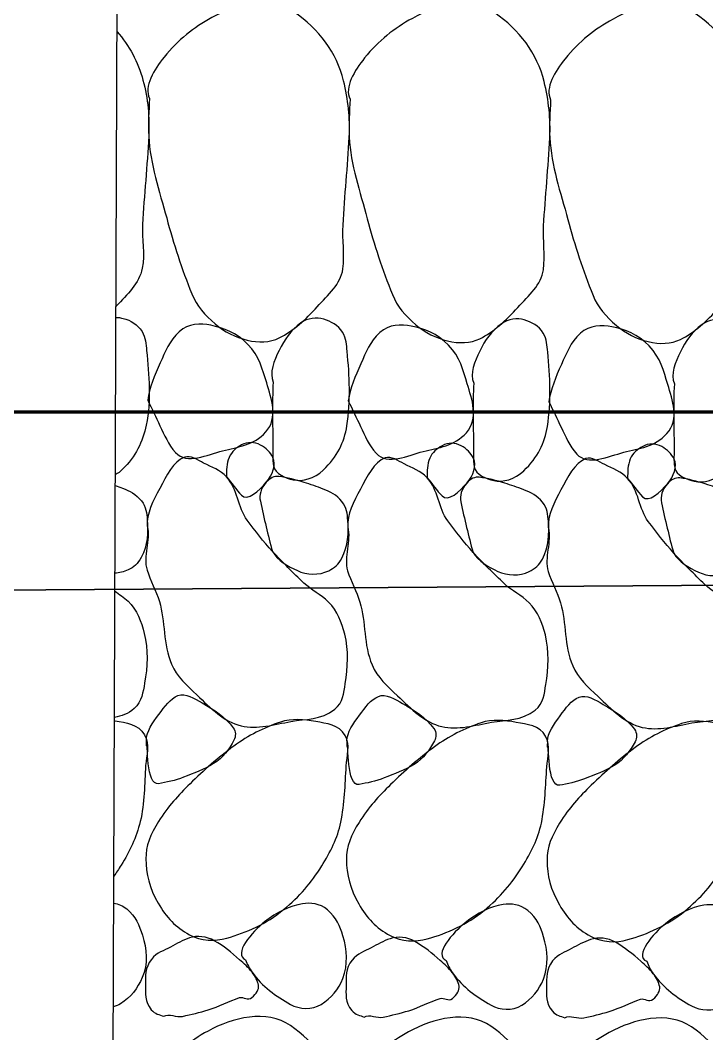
# Model space of a CAD drawing. Header units: feet. Extents: x -406 to 2003, y 7035 to 10885.
# Drawn here: x 631.2 to 643.11, y 8307.01 to 8324.6 of the extents above; entities that cross this region are included whole.
import ezdxf

# ---------------------------------------------------------------- set-up
doc = ezdxf.new("R2010")
doc.units = ezdxf.units.FT
doc.header["$LTSCALE"] = 40
doc.header["$MEASUREMENT"] = 0
doc.layers.add('1', color=7, linetype='Continuous')
doc.layers.add('polys', color=7, linetype='Continuous')
for name, color, linetype, lineweight in [('right of way', 3, 'Continuous', 40), ('row', 3, 'Continuous', 35), ('SILT FENCE', 200, 'Continuous', 100)]:
    doc.layers.add(name, color=color, linetype=linetype, lineweight=lineweight)

msp = doc.modelspace()

# ---------------------------------------------------------------- linework, layer by layer
at = {"layer": '1', "color": 4, "linetype": 'Continuous'}
msp.add_line((632.749, 8290.171, -4.663), (633.264, 8427.195, -4.663), dxfattribs=at)
for points, knots in [([(633.442, 8323.244, -4.663), (633.339, 8323.45, -4.663), (633.52, 8323.742, -4.663), (633.694, 8323.958, -4.663), (633.942, 8324.265, -4.663), (634.205, 8324.469, -4.663), (634.524, 8324.646, -4.663), (634.948, 8324.881, -4.663), (635.542, 8325.028, -4.663), (635.953, 8324.743, -4.663), (636.376, 8324.45, -4.663), (636.692, 8324.036, -4.663), (636.811, 8323.549, -4.663), (636.89, 8323.224, -4.663), (636.925, 8322.9, -4.663), (636.909, 8322.573, -4.663), (636.884, 8322.063, -4.663), (636.829, 8321.553, -4.663), (636.801, 8321.043, -4.663), (636.787, 8320.79, -4.663), (636.833, 8320.536, -4.663), (636.798, 8320.283, -4.663), (636.762, 8320.02, -4.663), (636.543, 8319.837, -4.663), (636.354, 8319.627, -4.663), (636.15, 8319.401, -4.663), (635.935, 8319.206, -4.663), (635.694, 8319.085, -4.663), (635.372, 8318.925, -4.663), (634.897, 8319.063, -4.663), (634.584, 8319.328, -4.663), (634.401, 8319.482, -4.663), (634.261, 8319.643, -4.663), (634.177, 8319.851, -4.663), (634.002, 8320.286, -4.663), (633.86, 8320.718, -4.663), (633.74, 8321.168, -4.663), (633.614, 8321.639, -4.663), (633.452, 8322.103, -4.663), (633.428, 8322.587, -4.663), (633.417, 8322.806, -4.663), (633.432, 8323.025, -4.663), (633.442, 8323.244, -4.663)], [0, 0, 0, 0, 0.050597, 0.050597, 0.050597, 0.122728, 0.122728, 0.122728, 0.218507, 0.218507, 0.218507, 0.316787, 0.316787, 0.316787, 0.38235, 0.38235, 0.38235, 0.484937, 0.484937, 0.484937, 0.535738, 0.535738, 0.535738, 0.588733, 0.588733, 0.588733, 0.645816, 0.645816, 0.645816, 0.721809, 0.721809, 0.721809, 0.766098, 0.766098, 0.766098, 0.85889, 0.85889, 0.85889, 0.956017, 0.956017, 0.956017, 1, 1, 1, 1]), ([(636.923, 8323.231, -4.663), (636.82, 8323.436, -4.663), (637.001, 8323.729, -4.663), (637.175, 8323.945, -4.663), (637.423, 8324.252, -4.663), (637.686, 8324.456, -4.663), (638.005, 8324.633, -4.663), (638.429, 8324.868, -4.663), (639.023, 8325.015, -4.663), (639.435, 8324.73, -4.663), (639.857, 8324.437, -4.663), (640.174, 8324.023, -4.663), (640.292, 8323.536, -4.663), (640.371, 8323.211, -4.663), (640.407, 8322.886, -4.663), (640.39, 8322.56, -4.663), (640.365, 8322.05, -4.663), (640.311, 8321.54, -4.663), (640.283, 8321.03, -4.663), (640.269, 8320.777, -4.663), (640.314, 8320.523, -4.663), (640.28, 8320.27, -4.663), (640.244, 8320.007, -4.663), (640.024, 8319.824, -4.663), (639.835, 8319.614, -4.663), (639.631, 8319.388, -4.663), (639.417, 8319.193, -4.663), (639.175, 8319.072, -4.663), (638.854, 8318.912, -4.663), (638.378, 8319.05, -4.663), (638.065, 8319.314, -4.663), (637.882, 8319.469, -4.663), (637.742, 8319.63, -4.663), (637.659, 8319.838, -4.663), (637.483, 8320.273, -4.663), (637.341, 8320.705, -4.663), (637.221, 8321.155, -4.663), (637.096, 8321.626, -4.663), (636.933, 8322.09, -4.663), (636.909, 8322.573, -4.663), (636.898, 8322.792, -4.663), (636.913, 8323.012, -4.663), (636.923, 8323.231, -4.663)], [0, 0, 0, 0, 0.050597, 0.050597, 0.050597, 0.122728, 0.122728, 0.122728, 0.218507, 0.218507, 0.218507, 0.316787, 0.316787, 0.316787, 0.38235, 0.38235, 0.38235, 0.484937, 0.484937, 0.484937, 0.535738, 0.535738, 0.535738, 0.588733, 0.588733, 0.588733, 0.645816, 0.645816, 0.645816, 0.721809, 0.721809, 0.721809, 0.766098, 0.766098, 0.766098, 0.85889, 0.85889, 0.85889, 0.956017, 0.956017, 0.956017, 1, 1, 1, 1]), ([(640.404, 8323.218, -4.663), (640.302, 8323.423, -4.663), (640.482, 8323.716, -4.663), (640.656, 8323.931, -4.663), (640.905, 8324.239, -4.663), (641.168, 8324.443, -4.663), (641.487, 8324.62, -4.663), (641.911, 8324.855, -4.663), (642.504, 8325.002, -4.663), (642.916, 8324.717, -4.663), (643.339, 8324.424, -4.663), (643.655, 8324.01, -4.663), (643.773, 8323.523, -4.663), (643.852, 8323.198, -4.663), (643.888, 8322.873, -4.663), (643.872, 8322.547, -4.663), (643.846, 8322.037, -4.663), (643.792, 8321.527, -4.663), (643.764, 8321.017, -4.663), (643.75, 8320.764, -4.663), (643.796, 8320.51, -4.663), (643.761, 8320.257, -4.663), (643.725, 8319.993, -4.663), (643.506, 8319.811, -4.663), (643.316, 8319.601, -4.663), (643.113, 8319.375, -4.663), (642.898, 8319.179, -4.663), (642.657, 8319.059, -4.663), (642.335, 8318.899, -4.663), (641.859, 8319.037, -4.663), (641.546, 8319.301, -4.663), (641.364, 8319.456, -4.663), (641.224, 8319.617, -4.663), (641.14, 8319.825, -4.663), (640.964, 8320.26, -4.663), (640.823, 8320.691, -4.663), (640.703, 8321.142, -4.663), (640.577, 8321.613, -4.663), (640.414, 8322.077, -4.663), (640.39, 8322.56, -4.663), (640.38, 8322.779, -4.663), (640.394, 8322.999, -4.663), (640.404, 8323.218, -4.663)], [0, 0, 0, 0, 0.050597, 0.050597, 0.050597, 0.122728, 0.122728, 0.122728, 0.218507, 0.218507, 0.218507, 0.316787, 0.316787, 0.316787, 0.38235, 0.38235, 0.38235, 0.484937, 0.484937, 0.484937, 0.535738, 0.535738, 0.535738, 0.588733, 0.588733, 0.588733, 0.645816, 0.645816, 0.645816, 0.721809, 0.721809, 0.721809, 0.766098, 0.766098, 0.766098, 0.85889, 0.85889, 0.85889, 0.956017, 0.956017, 0.956017, 1, 1, 1, 1]), ([(632.878, 8324.401, -4.663), (633.09, 8324.163, -4.663), (633.243, 8323.877, -4.663), (633.329, 8323.562, -4.663), (633.418, 8323.238, -4.663), (633.442, 8322.913, -4.663), (633.428, 8322.587, -4.663), (633.405, 8322.076, -4.663), (633.348, 8321.566, -4.663), (633.32, 8321.056, -4.663), (633.306, 8320.803, -4.663), (633.37, 8320.548, -4.663), (633.317, 8320.296, -4.663), (633.262, 8320.033, -4.663), (633.051, 8319.835, -4.663), (632.872, 8319.64, -4.663), (632.868, 8319.636, -4.663), (632.864, 8319.631, -4.663), (632.86, 8319.626, -4.663)], [0, 0, 0, 0, 0.189013, 0.189013, 0.189013, 0.383637, 0.383637, 0.383637, 0.688167, 0.688167, 0.688167, 0.838969, 0.838969, 0.838969, 0.996282, 0.996282, 0.996282, 1, 1, 1, 1]), ([(632.859, 8319.443, -4.663), (632.901, 8319.443, -4.663), (632.943, 8319.435, -4.663), (632.985, 8319.424, -4.663), (633.116, 8319.39, -4.663), (633.236, 8319.323, -4.663), (633.313, 8319.196, -4.663), (633.378, 8319.089, -4.663), (633.38, 8318.979, -4.663), (633.391, 8318.867, -4.663), (633.434, 8318.439, -4.663), (633.472, 8318, -4.663), (633.386, 8317.574, -4.663), (633.328, 8317.287, -4.663), (633.195, 8317.018, -4.663), (632.975, 8316.805, -4.663), (632.935, 8316.766, -4.663), (632.894, 8316.736, -4.663), (632.849, 8316.709, -4.663)], [0, 0, 0, 0, 0.039924, 0.039924, 0.039924, 0.165192, 0.165192, 0.165192, 0.271276, 0.271276, 0.271276, 0.676654, 0.676654, 0.676654, 0.950254, 0.950254, 0.950254, 1, 1, 1, 1]), ([(635.589, 8318.315, -4.663), (635.517, 8318.482, -4.663), (635.605, 8318.691, -4.663), (635.693, 8318.87, -4.663), (635.788, 8319.061, -4.663), (635.89, 8319.213, -4.663), (636.069, 8319.345, -4.663), (636.188, 8319.432, -4.663), (636.343, 8319.449, -4.663), (636.466, 8319.411, -4.663), (636.589, 8319.374, -4.663), (636.717, 8319.311, -4.663), (636.794, 8319.183, -4.663), (636.86, 8319.075, -4.663), (636.861, 8318.966, -4.663), (636.872, 8318.854, -4.663), (636.916, 8318.426, -4.663), (636.935, 8317.99, -4.663), (636.868, 8317.561, -4.663), (636.822, 8317.272, -4.663), (636.703, 8317.028, -4.663), (636.456, 8316.792, -4.663), (636.301, 8316.643, -4.663), (636.099, 8316.587, -4.663), (635.934, 8316.624, -4.663), (635.81, 8316.651, -4.663), (635.62, 8316.725, -4.663), (635.595, 8316.863, -4.663), (635.573, 8316.984, -4.663), (635.587, 8317.105, -4.663), (635.585, 8317.226, -4.663), (635.58, 8317.589, -4.663), (635.568, 8317.952, -4.663), (635.589, 8318.315, -4.663)], [0, 0, 0, 0, 0.081972, 0.081972, 0.081972, 0.169857, 0.169857, 0.169857, 0.228285, 0.228285, 0.228285, 0.286248, 0.286248, 0.286248, 0.335334, 0.335334, 0.335334, 0.522907, 0.522907, 0.522907, 0.649504, 0.649504, 0.649504, 0.729114, 0.729114, 0.729114, 0.789367, 0.789367, 0.789367, 0.842044, 0.842044, 0.842044, 1, 1, 1, 1]), ([(639.07, 8318.301, -4.663), (638.999, 8318.469, -4.663), (639.086, 8318.678, -4.663), (639.174, 8318.857, -4.663), (639.269, 8319.048, -4.663), (639.371, 8319.2, -4.663), (639.55, 8319.332, -4.663), (639.67, 8319.419, -4.663), (639.824, 8319.436, -4.663), (639.948, 8319.398, -4.663), (640.07, 8319.361, -4.663), (640.199, 8319.298, -4.663), (640.276, 8319.17, -4.663), (640.341, 8319.062, -4.663), (640.342, 8318.953, -4.663), (640.354, 8318.841, -4.663), (640.397, 8318.413, -4.663), (640.416, 8317.977, -4.663), (640.349, 8317.548, -4.663), (640.303, 8317.259, -4.663), (640.184, 8317.015, -4.663), (639.938, 8316.779, -4.663), (639.783, 8316.63, -4.663), (639.58, 8316.574, -4.663), (639.416, 8316.61, -4.663), (639.291, 8316.638, -4.663), (639.101, 8316.711, -4.663), (639.076, 8316.85, -4.663), (639.055, 8316.971, -4.663), (639.068, 8317.092, -4.663), (639.066, 8317.213, -4.663), (639.061, 8317.576, -4.663), (639.05, 8317.939, -4.663), (639.07, 8318.301, -4.663)], [0, 0, 0, 0, 0.081972, 0.081972, 0.081972, 0.169857, 0.169857, 0.169857, 0.228285, 0.228285, 0.228285, 0.286248, 0.286248, 0.286248, 0.335334, 0.335334, 0.335334, 0.522907, 0.522907, 0.522907, 0.649504, 0.649504, 0.649504, 0.729114, 0.729114, 0.729114, 0.789367, 0.789367, 0.789367, 0.842044, 0.842044, 0.842044, 1, 1, 1, 1]), ([(633.411, 8318.005, -4.663), (633.442, 8318.222, -4.663), (633.531, 8318.436, -4.663), (633.628, 8318.651, -4.663), (633.719, 8318.851, -4.663), (633.781, 8319.03, -4.663), (633.959, 8319.194, -4.663), (634.115, 8319.337, -4.663), (634.331, 8319.341, -4.663), (634.504, 8319.305, -4.663), (634.73, 8319.259, -4.663), (634.952, 8319.177, -4.663), (635.149, 8318.974, -4.663), (635.352, 8318.765, -4.663), (635.404, 8318.538, -4.663), (635.476, 8318.304, -4.663), (635.557, 8318.036, -4.663), (635.682, 8317.698, -4.663), (635.461, 8317.453, -4.663), (635.249, 8317.218, -4.663), (634.976, 8317.197, -4.663), (634.711, 8317.127, -4.663), (634.447, 8317.058, -4.663), (634.091, 8316.883, -4.663), (633.895, 8317.096, -4.663), (633.765, 8317.237, -4.663), (633.703, 8317.401, -4.663), (633.624, 8317.562, -4.663), (633.552, 8317.71, -4.663), (633.484, 8317.859, -4.663), (633.411, 8318.005, -4.663)], [0, 0, 0, 0, 0.099321, 0.099321, 0.099321, 0.192025, 0.192025, 0.192025, 0.273076, 0.273076, 0.273076, 0.378794, 0.378794, 0.378794, 0.48747, 0.48747, 0.48747, 0.61146, 0.61146, 0.61146, 0.73063, 0.73063, 0.73063, 0.849753, 0.849753, 0.849753, 0.928287, 0.928287, 0.928287, 1, 1, 1, 1]), ([(636.892, 8317.992, -4.663), (636.924, 8318.209, -4.663), (637.013, 8318.423, -4.663), (637.11, 8318.638, -4.663), (637.201, 8318.838, -4.663), (637.262, 8319.017, -4.663), (637.441, 8319.181, -4.663), (637.597, 8319.324, -4.663), (637.812, 8319.327, -4.663), (637.985, 8319.292, -4.663), (638.211, 8319.246, -4.663), (638.433, 8319.164, -4.663), (638.631, 8318.961, -4.663), (638.833, 8318.752, -4.663), (638.886, 8318.525, -4.663), (638.957, 8318.291, -4.663), (639.038, 8318.023, -4.663), (639.163, 8317.685, -4.663), (638.942, 8317.44, -4.663), (638.73, 8317.204, -4.663), (638.457, 8317.184, -4.663), (638.193, 8317.114, -4.663), (637.928, 8317.045, -4.663), (637.573, 8316.87, -4.663), (637.376, 8317.083, -4.663), (637.246, 8317.224, -4.663), (637.184, 8317.387, -4.663), (637.106, 8317.549, -4.663), (637.034, 8317.697, -4.663), (636.965, 8317.845, -4.663), (636.892, 8317.992, -4.663)], [0, 0, 0, 0, 0.099321, 0.099321, 0.099321, 0.192025, 0.192025, 0.192025, 0.273076, 0.273076, 0.273076, 0.378794, 0.378794, 0.378794, 0.48747, 0.48747, 0.48747, 0.61146, 0.61146, 0.61146, 0.73063, 0.73063, 0.73063, 0.849753, 0.849753, 0.849753, 0.928287, 0.928287, 0.928287, 1, 1, 1, 1]), ([(640.373, 8317.979, -4.663), (640.405, 8318.196, -4.663), (640.494, 8318.41, -4.663), (640.591, 8318.625, -4.663), (640.682, 8318.825, -4.663), (640.744, 8319.004, -4.663), (640.922, 8319.168, -4.663), (641.078, 8319.311, -4.663), (641.294, 8319.314, -4.663), (641.467, 8319.279, -4.663), (641.693, 8319.233, -4.663), (641.915, 8319.151, -4.663), (642.112, 8318.948, -4.663), (642.315, 8318.739, -4.663), (642.367, 8318.512, -4.663), (642.438, 8318.277, -4.663), (642.519, 8318.01, -4.663), (642.644, 8317.672, -4.663), (642.424, 8317.427, -4.663), (642.212, 8317.191, -4.663), (641.938, 8317.17, -4.663), (641.674, 8317.101, -4.663), (641.41, 8317.031, -4.663), (641.054, 8316.857, -4.663), (640.857, 8317.07, -4.663), (640.728, 8317.211, -4.663), (640.666, 8317.374, -4.663), (640.587, 8317.536, -4.663), (640.515, 8317.684, -4.663), (640.446, 8317.832, -4.663), (640.373, 8317.979, -4.663)], [0, 0, 0, 0, 0.099321, 0.099321, 0.099321, 0.192025, 0.192025, 0.192025, 0.273076, 0.273076, 0.273076, 0.378794, 0.378794, 0.378794, 0.48747, 0.48747, 0.48747, 0.61146, 0.61146, 0.61146, 0.73063, 0.73063, 0.73063, 0.849753, 0.849753, 0.849753, 0.928287, 0.928287, 0.928287, 1, 1, 1, 1]), ([(642.552, 8318.288, -4.663), (642.48, 8318.456, -4.663), (642.567, 8318.665, -4.663), (642.656, 8318.844, -4.663), (642.751, 8319.035, -4.663), (642.852, 8319.187, -4.663), (643.032, 8319.318, -4.663), (643.151, 8319.406, -4.663), (643.305, 8319.423, -4.663), (643.429, 8319.385, -4.663), (643.552, 8319.348, -4.663), (643.68, 8319.285, -4.663), (643.757, 8319.157, -4.663), (643.822, 8319.049, -4.663), (643.824, 8318.94, -4.663), (643.835, 8318.828, -4.663), (643.878, 8318.399, -4.663), (643.898, 8317.963, -4.663), (643.83, 8317.535, -4.663), (643.785, 8317.246, -4.663), (643.666, 8317.002, -4.663), (643.419, 8316.766, -4.663), (643.264, 8316.617, -4.663), (643.061, 8316.561, -4.663), (642.897, 8316.597, -4.663), (642.772, 8316.625, -4.663), (642.582, 8316.698, -4.663), (642.558, 8316.837, -4.663), (642.536, 8316.958, -4.663), (642.549, 8317.079, -4.663), (642.548, 8317.2, -4.663), (642.543, 8317.562, -4.663), (642.531, 8317.926, -4.663), (642.552, 8318.288, -4.663)], [0, 0, 0, 0, 0.081972, 0.081972, 0.081972, 0.169857, 0.169857, 0.169857, 0.228285, 0.228285, 0.228285, 0.286248, 0.286248, 0.286248, 0.335334, 0.335334, 0.335334, 0.522907, 0.522907, 0.522907, 0.649504, 0.649504, 0.649504, 0.729114, 0.729114, 0.729114, 0.789367, 0.789367, 0.789367, 0.842044, 0.842044, 0.842044, 1, 1, 1, 1]), ([(634.778, 8316.673, -4.663), (634.779, 8316.787, -4.663), (634.777, 8316.9, -4.663), (634.824, 8317.013, -4.663), (634.866, 8317.114, -4.663), (634.949, 8317.177, -4.663), (635.041, 8317.228, -4.663), (635.14, 8317.283, -4.663), (635.268, 8317.284, -4.663), (635.369, 8317.227, -4.663), (635.464, 8317.174, -4.663), (635.544, 8317.098, -4.663), (635.584, 8317.01, -4.663), (635.643, 8316.883, -4.663), (635.582, 8316.71, -4.663), (635.469, 8316.58, -4.663), (635.346, 8316.438, -4.663), (635.142, 8316.242, -4.663), (635.037, 8316.355, -4.663), (634.949, 8316.45, -4.663), (634.867, 8316.571, -4.663), (634.778, 8316.673, -4.663)], [0, 0, 0, 0, 0.13075, 0.13075, 0.13075, 0.246831, 0.246831, 0.246831, 0.372114, 0.372114, 0.372114, 0.488195, 0.488195, 0.488195, 0.657947, 0.657947, 0.657947, 0.84346, 0.84346, 0.84346, 1, 1, 1, 1]), ([(638.259, 8316.66, -4.663), (638.26, 8316.774, -4.663), (638.258, 8316.887, -4.663), (638.306, 8317, -4.663), (638.348, 8317.101, -4.663), (638.43, 8317.164, -4.663), (638.522, 8317.215, -4.663), (638.621, 8317.27, -4.663), (638.749, 8317.271, -4.663), (638.851, 8317.214, -4.663), (638.945, 8317.161, -4.663), (639.025, 8317.085, -4.663), (639.065, 8316.997, -4.663), (639.125, 8316.87, -4.663), (639.063, 8316.697, -4.663), (638.95, 8316.567, -4.663), (638.827, 8316.424, -4.663), (638.624, 8316.229, -4.663), (638.519, 8316.342, -4.663), (638.43, 8316.436, -4.663), (638.348, 8316.558, -4.663), (638.259, 8316.66, -4.663)], [0, 0, 0, 0, 0.13075, 0.13075, 0.13075, 0.246831, 0.246831, 0.246831, 0.372114, 0.372114, 0.372114, 0.488195, 0.488195, 0.488195, 0.657947, 0.657947, 0.657947, 0.84346, 0.84346, 0.84346, 1, 1, 1, 1]), ([(641.74, 8316.647, -4.663), (641.742, 8316.76, -4.663), (641.74, 8316.874, -4.663), (641.787, 8316.987, -4.663), (641.829, 8317.088, -4.663), (641.912, 8317.151, -4.663), (642.003, 8317.202, -4.663), (642.102, 8317.257, -4.663), (642.23, 8317.258, -4.663), (642.332, 8317.201, -4.663), (642.427, 8317.148, -4.663), (642.506, 8317.072, -4.663), (642.547, 8316.984, -4.663), (642.606, 8316.856, -4.663), (642.544, 8316.684, -4.663), (642.432, 8316.554, -4.663), (642.309, 8316.411, -4.663), (642.105, 8316.216, -4.663), (642, 8316.329, -4.663), (641.911, 8316.423, -4.663), (641.829, 8316.545, -4.663), (641.74, 8316.647, -4.663)], [0, 0, 0, 0, 0.13075, 0.13075, 0.13075, 0.246831, 0.246831, 0.246831, 0.372114, 0.372114, 0.372114, 0.488195, 0.488195, 0.488195, 0.657947, 0.657947, 0.657947, 0.84346, 0.84346, 0.84346, 1, 1, 1, 1]), ([(633.402, 8315.817, -4.663), (633.389, 8316.033, -4.663), (633.5, 8316.255, -4.663), (633.62, 8316.474, -4.663), (633.741, 8316.692, -4.663), (633.85, 8316.944, -4.663), (634.053, 8317.016, -4.663), (634.154, 8317.052, -4.663), (634.277, 8316.966, -4.663), (634.382, 8316.913, -4.663), (634.522, 8316.842, -4.663), (634.668, 8316.791, -4.663), (634.778, 8316.673, -4.663), (634.976, 8316.462, -4.663), (634.972, 8316.145, -4.663), (635.138, 8315.923, -4.663), (635.277, 8315.737, -4.663), (635.419, 8315.551, -4.663), (635.578, 8315.378, -4.663), (635.753, 8315.187, -4.663), (635.935, 8315.008, -4.663), (636.12, 8314.831, -4.663), (636.25, 8314.706, -4.663), (636.417, 8314.635, -4.663), (636.55, 8314.501, -4.663), (636.703, 8314.346, -4.663), (636.78, 8314.147, -4.663), (636.831, 8313.944, -4.663), (636.902, 8313.663, -4.663), (636.885, 8313.366, -4.663), (636.839, 8313.082, -4.663), (636.814, 8312.925, -4.663), (636.803, 8312.757, -4.663), (636.656, 8312.64, -4.663), (636.414, 8312.448, -4.663), (636.156, 8312.475, -4.663), (635.896, 8312.428, -4.663), (635.61, 8312.376, -4.663), (635.313, 8312.287, -4.663), (635.034, 8312.352, -4.663), (634.731, 8312.422, -4.663), (634.505, 8312.661, -4.663), (634.264, 8312.888, -4.663), (634.087, 8313.055, -4.663), (633.918, 8313.205, -4.663), (633.824, 8313.422, -4.663), (633.674, 8313.77, -4.663), (633.719, 8314.163, -4.663), (633.613, 8314.512, -4.663), (633.557, 8314.696, -4.663), (633.456, 8314.873, -4.663), (633.399, 8315.057, -4.663), (633.325, 8315.295, -4.663), (633.463, 8315.577, -4.663), (633.402, 8315.817, -4.663)], [0, 0, 0, 0, 0.054316, 0.054316, 0.054316, 0.108799, 0.108799, 0.108799, 0.135821, 0.135821, 0.135821, 0.172146, 0.172146, 0.172146, 0.237422, 0.237422, 0.237422, 0.292461, 0.292461, 0.292461, 0.352873, 0.352873, 0.352873, 0.395413, 0.395413, 0.395413, 0.444368, 0.444368, 0.444368, 0.51201, 0.51201, 0.51201, 0.549525, 0.549525, 0.549525, 0.611502, 0.611502, 0.611502, 0.679424, 0.679424, 0.679424, 0.752988, 0.752988, 0.752988, 0.80734, 0.80734, 0.80734, 0.894432, 0.894432, 0.894432, 0.940374, 0.940374, 0.940374, 1, 1, 1, 1]), ([(636.884, 8315.804, -4.663), (636.87, 8316.02, -4.663), (636.981, 8316.242, -4.663), (637.102, 8316.46, -4.663), (637.222, 8316.679, -4.663), (637.332, 8316.931, -4.663), (637.535, 8317.003, -4.663), (637.635, 8317.039, -4.663), (637.759, 8316.953, -4.663), (637.863, 8316.9, -4.663), (638.003, 8316.829, -4.663), (638.149, 8316.778, -4.663), (638.259, 8316.66, -4.663), (638.457, 8316.449, -4.663), (638.453, 8316.131, -4.663), (638.619, 8315.91, -4.663), (638.759, 8315.724, -4.663), (638.9, 8315.538, -4.663), (639.059, 8315.364, -4.663), (639.234, 8315.174, -4.663), (639.417, 8314.995, -4.663), (639.602, 8314.818, -4.663), (639.732, 8314.693, -4.663), (639.898, 8314.622, -4.663), (640.031, 8314.488, -4.663), (640.184, 8314.333, -4.663), (640.262, 8314.134, -4.663), (640.313, 8313.931, -4.663), (640.383, 8313.65, -4.663), (640.367, 8313.353, -4.663), (640.321, 8313.069, -4.663), (640.295, 8312.911, -4.663), (640.284, 8312.744, -4.663), (640.138, 8312.627, -4.663), (639.896, 8312.435, -4.663), (639.637, 8312.462, -4.663), (639.377, 8312.415, -4.663), (639.092, 8312.363, -4.663), (638.794, 8312.274, -4.663), (638.515, 8312.339, -4.663), (638.212, 8312.409, -4.663), (637.986, 8312.648, -4.663), (637.746, 8312.875, -4.663), (637.568, 8313.042, -4.663), (637.399, 8313.192, -4.663), (637.306, 8313.409, -4.663), (637.155, 8313.757, -4.663), (637.2, 8314.15, -4.663), (637.094, 8314.499, -4.663), (637.038, 8314.683, -4.663), (636.938, 8314.86, -4.663), (636.881, 8315.044, -4.663), (636.807, 8315.282, -4.663), (636.944, 8315.564, -4.663), (636.884, 8315.804, -4.663)], [0, 0, 0, 0, 0.054316, 0.054316, 0.054316, 0.108799, 0.108799, 0.108799, 0.135821, 0.135821, 0.135821, 0.172146, 0.172146, 0.172146, 0.237422, 0.237422, 0.237422, 0.292461, 0.292461, 0.292461, 0.352873, 0.352873, 0.352873, 0.395413, 0.395413, 0.395413, 0.444368, 0.444368, 0.444368, 0.51201, 0.51201, 0.51201, 0.549525, 0.549525, 0.549525, 0.611502, 0.611502, 0.611502, 0.679424, 0.679424, 0.679424, 0.752988, 0.752988, 0.752988, 0.80734, 0.80734, 0.80734, 0.894432, 0.894432, 0.894432, 0.940374, 0.940374, 0.940374, 1, 1, 1, 1]), ([(640.365, 8315.79, -4.663), (640.351, 8316.007, -4.663), (640.462, 8316.229, -4.663), (640.583, 8316.447, -4.663), (640.704, 8316.666, -4.663), (640.813, 8316.917, -4.663), (641.016, 8316.99, -4.663), (641.116, 8317.026, -4.663), (641.24, 8316.94, -4.663), (641.344, 8316.887, -4.663), (641.485, 8316.816, -4.663), (641.63, 8316.765, -4.663), (641.74, 8316.647, -4.663), (641.938, 8316.436, -4.663), (641.935, 8316.118, -4.663), (642.1, 8315.897, -4.663), (642.24, 8315.711, -4.663), (642.382, 8315.524, -4.663), (642.541, 8315.351, -4.663), (642.715, 8315.161, -4.663), (642.898, 8314.982, -4.663), (643.083, 8314.805, -4.663), (643.213, 8314.68, -4.663), (643.38, 8314.609, -4.663), (643.513, 8314.474, -4.663), (643.666, 8314.319, -4.663), (643.743, 8314.121, -4.663), (643.794, 8313.918, -4.663), (643.865, 8313.637, -4.663), (643.848, 8313.34, -4.663), (643.802, 8313.056, -4.663), (643.777, 8312.898, -4.663), (643.765, 8312.731, -4.663), (643.619, 8312.614, -4.663), (643.377, 8312.422, -4.663), (643.119, 8312.449, -4.663), (642.858, 8312.402, -4.663), (642.573, 8312.35, -4.663), (642.276, 8312.261, -4.663), (641.996, 8312.326, -4.663), (641.694, 8312.396, -4.663), (641.467, 8312.635, -4.663), (641.227, 8312.861, -4.663), (641.05, 8313.029, -4.663), (640.881, 8313.179, -4.663), (640.787, 8313.396, -4.663), (640.637, 8313.744, -4.663), (640.681, 8314.136, -4.663), (640.576, 8314.486, -4.663), (640.52, 8314.67, -4.663), (640.419, 8314.847, -4.663), (640.362, 8315.031, -4.663), (640.288, 8315.269, -4.663), (640.425, 8315.551, -4.663), (640.365, 8315.79, -4.663)], [0, 0, 0, 0, 0.054316, 0.054316, 0.054316, 0.108799, 0.108799, 0.108799, 0.135821, 0.135821, 0.135821, 0.172146, 0.172146, 0.172146, 0.237422, 0.237422, 0.237422, 0.292461, 0.292461, 0.292461, 0.352873, 0.352873, 0.352873, 0.395413, 0.395413, 0.395413, 0.444368, 0.444368, 0.444368, 0.51201, 0.51201, 0.51201, 0.549525, 0.549525, 0.549525, 0.611502, 0.611502, 0.611502, 0.679424, 0.679424, 0.679424, 0.752988, 0.752988, 0.752988, 0.80734, 0.80734, 0.80734, 0.894432, 0.894432, 0.894432, 0.940374, 0.940374, 0.940374, 1, 1, 1, 1]), ([(635.578, 8315.378, -4.663), (635.534, 8315.52, -4.663), (635.502, 8315.664, -4.663), (635.466, 8315.809, -4.663), (635.43, 8315.956, -4.663), (635.396, 8316.104, -4.663), (635.366, 8316.251, -4.663), (635.343, 8316.363, -4.663), (635.373, 8316.472, -4.663), (635.469, 8316.58, -4.663), (635.535, 8316.654, -4.663), (635.608, 8316.691, -4.663), (635.685, 8316.681, -4.663), (635.832, 8316.663, -4.663), (635.981, 8316.623, -4.663), (636.127, 8316.577, -4.663), (636.238, 8316.542, -4.663), (636.346, 8316.506, -4.663), (636.455, 8316.463, -4.663), (636.578, 8316.414, -4.663), (636.688, 8316.365, -4.663), (636.783, 8316.246, -4.663), (636.867, 8316.142, -4.663), (636.876, 8316.029, -4.663), (636.884, 8315.917, -4.663), (636.901, 8315.701, -4.663), (636.893, 8315.475, -4.663), (636.78, 8315.26, -4.663), (636.726, 8315.158, -4.663), (636.649, 8315.093, -4.663), (636.552, 8315.045, -4.663), (636.383, 8314.962, -4.663), (636.172, 8314.969, -4.663), (636.008, 8315.047, -4.663), (635.844, 8315.125, -4.663), (635.667, 8315.217, -4.663), (635.578, 8315.378, -4.663)], [0, 0, 0, 0, 0.087607, 0.087607, 0.087607, 0.176844, 0.176844, 0.176844, 0.244543, 0.244543, 0.244543, 0.291416, 0.291416, 0.291416, 0.380653, 0.380653, 0.380653, 0.449046, 0.449046, 0.449046, 0.526343, 0.526343, 0.526343, 0.594042, 0.594042, 0.594042, 0.724902, 0.724902, 0.724902, 0.786407, 0.786407, 0.786407, 0.893425, 0.893425, 0.893425, 1, 1, 1, 1]), ([(639.059, 8315.364, -4.663), (639.015, 8315.507, -4.663), (638.983, 8315.651, -4.663), (638.947, 8315.796, -4.663), (638.911, 8315.943, -4.663), (638.877, 8316.091, -4.663), (638.847, 8316.238, -4.663), (638.824, 8316.35, -4.663), (638.855, 8316.459, -4.663), (638.95, 8316.567, -4.663), (639.017, 8316.641, -4.663), (639.089, 8316.678, -4.663), (639.166, 8316.668, -4.663), (639.313, 8316.649, -4.663), (639.463, 8316.61, -4.663), (639.608, 8316.564, -4.663), (639.72, 8316.529, -4.663), (639.828, 8316.493, -4.663), (639.937, 8316.45, -4.663), (640.06, 8316.401, -4.663), (640.169, 8316.352, -4.663), (640.265, 8316.233, -4.663), (640.348, 8316.129, -4.663), (640.357, 8316.016, -4.663), (640.365, 8315.904, -4.663), (640.382, 8315.688, -4.663), (640.374, 8315.462, -4.663), (640.261, 8315.246, -4.663), (640.208, 8315.145, -4.663), (640.13, 8315.08, -4.663), (640.033, 8315.032, -4.663), (639.865, 8314.949, -4.663), (639.654, 8314.956, -4.663), (639.489, 8315.034, -4.663), (639.325, 8315.112, -4.663), (639.149, 8315.204, -4.663), (639.059, 8315.364, -4.663)], [0, 0, 0, 0, 0.087607, 0.087607, 0.087607, 0.176844, 0.176844, 0.176844, 0.244543, 0.244543, 0.244543, 0.291416, 0.291416, 0.291416, 0.380653, 0.380653, 0.380653, 0.449046, 0.449046, 0.449046, 0.526343, 0.526343, 0.526343, 0.594042, 0.594042, 0.594042, 0.724902, 0.724902, 0.724902, 0.786407, 0.786407, 0.786407, 0.893425, 0.893425, 0.893425, 1, 1, 1, 1]), ([(642.541, 8315.351, -4.663), (642.496, 8315.494, -4.663), (642.464, 8315.638, -4.663), (642.429, 8315.783, -4.663), (642.393, 8315.93, -4.663), (642.358, 8316.078, -4.663), (642.328, 8316.225, -4.663), (642.306, 8316.337, -4.663), (642.336, 8316.446, -4.663), (642.432, 8316.554, -4.663), (642.498, 8316.628, -4.663), (642.57, 8316.665, -4.663), (642.648, 8316.655, -4.663), (642.794, 8316.636, -4.663), (642.944, 8316.597, -4.663), (643.089, 8316.551, -4.663), (643.201, 8316.516, -4.663), (643.309, 8316.48, -4.663), (643.418, 8316.437, -4.663), (643.541, 8316.388, -4.663), (643.651, 8316.339, -4.663), (643.746, 8316.22, -4.663), (643.829, 8316.116, -4.663), (643.838, 8316.003, -4.663), (643.847, 8315.891, -4.663), (643.863, 8315.675, -4.663), (643.856, 8315.449, -4.663), (643.742, 8315.233, -4.663), (643.689, 8315.132, -4.663), (643.612, 8315.067, -4.663), (643.515, 8315.019, -4.663), (643.346, 8314.936, -4.663), (643.135, 8314.943, -4.663), (642.97, 8315.021, -4.663), (642.806, 8315.099, -4.663), (642.63, 8315.191, -4.663), (642.541, 8315.351, -4.663)], [0, 0, 0, 0, 0.087607, 0.087607, 0.087607, 0.176844, 0.176844, 0.176844, 0.244543, 0.244543, 0.244543, 0.291416, 0.291416, 0.291416, 0.380653, 0.380653, 0.380653, 0.449046, 0.449046, 0.449046, 0.526343, 0.526343, 0.526343, 0.594042, 0.594042, 0.594042, 0.724902, 0.724902, 0.724902, 0.786407, 0.786407, 0.786407, 0.893425, 0.893425, 0.893425, 1, 1, 1, 1]), ([(632.848, 8316.523, -4.663), (632.89, 8316.508, -4.663), (632.932, 8316.492, -4.663), (632.974, 8316.476, -4.663), (633.096, 8316.429, -4.663), (633.206, 8316.377, -4.663), (633.302, 8316.259, -4.663), (633.386, 8316.156, -4.663), (633.394, 8316.042, -4.663), (633.403, 8315.93, -4.663), (633.419, 8315.714, -4.663), (633.415, 8315.487, -4.663), (633.298, 8315.273, -4.663), (633.243, 8315.172, -4.663), (633.17, 8315.102, -4.663), (633.071, 8315.058, -4.663), (632.995, 8315.025, -4.663), (632.921, 8315.004, -4.663), (632.842, 8315, -4.663)], [0, 0, 0, 0, 0.064408, 0.064408, 0.064408, 0.252893, 0.252893, 0.252893, 0.417971, 0.417971, 0.417971, 0.737065, 0.737065, 0.737065, 0.887039, 0.887039, 0.887039, 1, 1, 1, 1]), ([(632.841, 8314.69, -4.663), (632.921, 8314.637, -4.663), (632.995, 8314.582, -4.663), (633.069, 8314.514, -4.663), (633.227, 8314.366, -4.663), (633.299, 8314.16, -4.663), (633.35, 8313.957, -4.663), (633.421, 8313.676, -4.663), (633.407, 8313.378, -4.663), (633.358, 8313.095, -4.663), (633.331, 8312.938, -4.663), (633.308, 8312.779, -4.663), (633.175, 8312.654, -4.663), (633.071, 8312.555, -4.663), (632.955, 8312.524, -4.663), (632.833, 8312.499, -4.663)], [0, 0, 0, 0, 0.109598, 0.109598, 0.109598, 0.347039, 0.347039, 0.347039, 0.675113, 0.675113, 0.675113, 0.857069, 0.857069, 0.857069, 1, 1, 1, 1]), ([(633.388, 8312.108, -4.663), (633.386, 8312.252, -4.663), (633.498, 8312.405, -4.663), (633.605, 8312.55, -4.663), (633.707, 8312.687, -4.663), (633.802, 8312.824, -4.663), (633.936, 8312.878, -4.663), (634.061, 8312.928, -4.663), (634.222, 8312.829, -4.663), (634.355, 8312.751, -4.663), (634.566, 8312.628, -4.663), (634.75, 8312.513, -4.663), (634.897, 8312.318, -4.663), (634.943, 8312.258, -4.663), (634.942, 8312.165, -4.663), (634.908, 8312.103, -4.663), (634.823, 8311.946, -4.663), (634.715, 8311.794, -4.663), (634.555, 8311.696, -4.663), (634.384, 8311.591, -4.663), (634.209, 8311.532, -4.663), (634.032, 8311.46, -4.663), (633.895, 8311.404, -4.663), (633.727, 8311.372, -4.663), (633.601, 8311.348, -4.663), (633.378, 8311.306, -4.663), (633.416, 8312.056, -4.663), (633.388, 8312.108, -4.663), (633.385, 8312.115, -4.663), (633.381, 8311.982, -4.663), (633.388, 8312.006, -4.663)], [0, 0, 0, 0, 0.103475, 0.103475, 0.103475, 0.201297, 0.201297, 0.201297, 0.293367, 0.293367, 0.293367, 0.439391, 0.439391, 0.439391, 0.484772, 0.484772, 0.484772, 0.598088, 0.598088, 0.598088, 0.7187, 0.7187, 0.7187, 0.812423, 0.812423, 0.812423, 0.978533, 0.978533, 0.978533, 1, 1, 1, 1]), ([(636.87, 8312.095, -4.663), (636.868, 8312.239, -4.663), (636.979, 8312.392, -4.663), (637.087, 8312.537, -4.663), (637.189, 8312.674, -4.663), (637.283, 8312.811, -4.663), (637.417, 8312.864, -4.663), (637.543, 8312.914, -4.663), (637.703, 8312.816, -4.663), (637.836, 8312.738, -4.663), (638.047, 8312.615, -4.663), (638.232, 8312.5, -4.663), (638.379, 8312.305, -4.663), (638.424, 8312.245, -4.663), (638.423, 8312.152, -4.663), (638.389, 8312.09, -4.663), (638.304, 8311.933, -4.663), (638.196, 8311.781, -4.663), (638.036, 8311.683, -4.663), (637.866, 8311.578, -4.663), (637.691, 8311.519, -4.663), (637.514, 8311.447, -4.663), (637.376, 8311.391, -4.663), (637.208, 8311.358, -4.663), (637.082, 8311.335, -4.663), (636.859, 8311.293, -4.663), (636.897, 8312.043, -4.663), (636.87, 8312.095, -4.663), (636.866, 8312.102, -4.663), (636.862, 8311.968, -4.663), (636.869, 8311.993, -4.663)], [0, 0, 0, 0, 0.103475, 0.103475, 0.103475, 0.201297, 0.201297, 0.201297, 0.293367, 0.293367, 0.293367, 0.439391, 0.439391, 0.439391, 0.484772, 0.484772, 0.484772, 0.598088, 0.598088, 0.598088, 0.7187, 0.7187, 0.7187, 0.812423, 0.812423, 0.812423, 0.978533, 0.978533, 0.978533, 1, 1, 1, 1]), ([(640.351, 8312.082, -4.663), (640.349, 8312.226, -4.663), (640.461, 8312.379, -4.663), (640.568, 8312.524, -4.663), (640.67, 8312.661, -4.663), (640.765, 8312.798, -4.663), (640.898, 8312.851, -4.663), (641.024, 8312.901, -4.663), (641.184, 8312.803, -4.663), (641.317, 8312.725, -4.663), (641.528, 8312.602, -4.663), (641.713, 8312.487, -4.663), (641.86, 8312.292, -4.663), (641.906, 8312.231, -4.663), (641.905, 8312.139, -4.663), (641.871, 8312.077, -4.663), (641.786, 8311.92, -4.663), (641.678, 8311.768, -4.663), (641.518, 8311.67, -4.663), (641.347, 8311.565, -4.663), (641.172, 8311.505, -4.663), (640.995, 8311.433, -4.663), (640.857, 8311.378, -4.663), (640.689, 8311.345, -4.663), (640.564, 8311.322, -4.663), (640.341, 8311.28, -4.663), (640.378, 8312.03, -4.663), (640.351, 8312.082, -4.663), (640.348, 8312.089, -4.663), (640.343, 8311.955, -4.663), (640.351, 8311.98, -4.663)], [0, 0, 0, 0, 0.103475, 0.103475, 0.103475, 0.201297, 0.201297, 0.201297, 0.293367, 0.293367, 0.293367, 0.439391, 0.439391, 0.439391, 0.484772, 0.484772, 0.484772, 0.598088, 0.598088, 0.598088, 0.7187, 0.7187, 0.7187, 0.812423, 0.812423, 0.812423, 0.978533, 0.978533, 0.978533, 1, 1, 1, 1]), ([(632.833, 8312.441, -4.663), (632.837, 8312.441, -4.663), (632.841, 8312.44, -4.663), (632.845, 8312.439, -4.663), (633.031, 8312.409, -4.663), (633.247, 8312.386, -4.663), (633.355, 8312.199, -4.663), (633.457, 8312.023, -4.663), (633.386, 8311.843, -4.663), (633.375, 8311.666, -4.663), (633.355, 8311.341, -4.663), (633.359, 8311.015, -4.663), (633.281, 8310.691, -4.663), (633.215, 8310.418, -4.663), (633.098, 8310.168, -4.663), (632.949, 8309.933, -4.663), (632.908, 8309.868, -4.663), (632.867, 8309.804, -4.663), (632.822, 8309.742, -4.663)], [0, 0, 0, 0, 0.00405, 0.00405, 0.00405, 0.183053, 0.183053, 0.183053, 0.352625, 0.352625, 0.352625, 0.663964, 0.663964, 0.663964, 0.927128, 0.927128, 0.927128, 1, 1, 1, 1]), ([(633.381, 8310.045, -4.663), (633.371, 8310.26, -4.663), (633.464, 8310.476, -4.663), (633.598, 8310.69, -4.663), (633.766, 8310.959, -4.663), (633.939, 8311.143, -4.663), (634.145, 8311.346, -4.663), (634.388, 8311.584, -4.663), (634.631, 8311.796, -4.663), (634.907, 8312.001, -4.663), (635.157, 8312.186, -4.663), (635.426, 8312.319, -4.663), (635.714, 8312.417, -4.663), (635.909, 8312.483, -4.663), (636.125, 8312.462, -4.663), (636.327, 8312.426, -4.663), (636.512, 8312.393, -4.663), (636.733, 8312.373, -4.663), (636.836, 8312.186, -4.663), (636.934, 8312.009, -4.663), (636.868, 8311.83, -4.663), (636.857, 8311.653, -4.663), (636.837, 8311.328, -4.663), (636.828, 8311.003, -4.663), (636.762, 8310.678, -4.663), (636.707, 8310.404, -4.663), (636.581, 8310.163, -4.663), (636.431, 8309.92, -4.663), (636.248, 8309.624, -4.663), (636.047, 8309.391, -4.663), (635.77, 8309.162, -4.663), (635.465, 8308.911, -4.663), (635.128, 8308.767, -4.663), (634.782, 8308.667, -4.663), (634.578, 8308.609, -4.663), (634.338, 8308.616, -4.663), (634.135, 8308.726, -4.663), (633.894, 8308.857, -4.663), (633.736, 8309.026, -4.663), (633.593, 8309.273, -4.663), (633.444, 8309.529, -4.663), (633.377, 8309.789, -4.663), (633.381, 8310.045, -4.663)], [0, 0, 0, 0, 0.060327, 0.060327, 0.060327, 0.135919, 0.135919, 0.135919, 0.224896, 0.224896, 0.224896, 0.305284, 0.305284, 0.305284, 0.359513, 0.359513, 0.359513, 0.409373, 0.409373, 0.409373, 0.456607, 0.456607, 0.456607, 0.543329, 0.543329, 0.543329, 0.616633, 0.616633, 0.616633, 0.70561, 0.70561, 0.70561, 0.803499, 0.803499, 0.803499, 0.860951, 0.860951, 0.860951, 0.929109, 0.929109, 0.929109, 1, 1, 1, 1]), ([(636.862, 8310.031, -4.663), (636.852, 8310.247, -4.663), (636.946, 8310.463, -4.663), (637.08, 8310.677, -4.663), (637.248, 8310.946, -4.663), (637.42, 8311.13, -4.663), (637.627, 8311.333, -4.663), (637.869, 8311.571, -4.663), (638.112, 8311.783, -4.663), (638.389, 8311.988, -4.663), (638.639, 8312.173, -4.663), (638.907, 8312.306, -4.663), (639.196, 8312.404, -4.663), (639.39, 8312.47, -4.663), (639.606, 8312.449, -4.663), (639.808, 8312.413, -4.663), (639.993, 8312.38, -4.663), (640.214, 8312.36, -4.663), (640.317, 8312.173, -4.663), (640.415, 8311.996, -4.663), (640.349, 8311.817, -4.663), (640.338, 8311.64, -4.663), (640.318, 8311.315, -4.663), (640.309, 8310.989, -4.663), (640.244, 8310.665, -4.663), (640.188, 8310.391, -4.663), (640.062, 8310.15, -4.663), (639.912, 8309.907, -4.663), (639.729, 8309.611, -4.663), (639.528, 8309.378, -4.663), (639.251, 8309.149, -4.663), (638.947, 8308.898, -4.663), (638.609, 8308.754, -4.663), (638.263, 8308.654, -4.663), (638.06, 8308.596, -4.663), (637.82, 8308.603, -4.663), (637.617, 8308.713, -4.663), (637.376, 8308.844, -4.663), (637.217, 8309.013, -4.663), (637.074, 8309.26, -4.663), (636.926, 8309.516, -4.663), (636.859, 8309.776, -4.663), (636.862, 8310.031, -4.663)], [0, 0, 0, 0, 0.060327, 0.060327, 0.060327, 0.135919, 0.135919, 0.135919, 0.224896, 0.224896, 0.224896, 0.305284, 0.305284, 0.305284, 0.359513, 0.359513, 0.359513, 0.409373, 0.409373, 0.409373, 0.456607, 0.456607, 0.456607, 0.543329, 0.543329, 0.543329, 0.616633, 0.616633, 0.616633, 0.70561, 0.70561, 0.70561, 0.803499, 0.803499, 0.803499, 0.860951, 0.860951, 0.860951, 0.929109, 0.929109, 0.929109, 1, 1, 1, 1]), ([(640.343, 8310.018, -4.663), (640.334, 8310.234, -4.663), (640.427, 8310.45, -4.663), (640.561, 8310.664, -4.663), (640.729, 8310.933, -4.663), (640.902, 8311.117, -4.663), (641.108, 8311.32, -4.663), (641.351, 8311.558, -4.663), (641.594, 8311.77, -4.663), (641.87, 8311.974, -4.663), (642.12, 8312.16, -4.663), (642.388, 8312.293, -4.663), (642.677, 8312.391, -4.663), (642.872, 8312.457, -4.663), (643.088, 8312.436, -4.663), (643.289, 8312.4, -4.663), (643.475, 8312.367, -4.663), (643.696, 8312.347, -4.663), (643.799, 8312.16, -4.663), (643.896, 8311.983, -4.663), (643.83, 8311.804, -4.663), (643.819, 8311.627, -4.663), (643.799, 8311.302, -4.663), (643.791, 8310.976, -4.663), (643.725, 8310.652, -4.663), (643.669, 8310.378, -4.663), (643.544, 8310.137, -4.663), (643.393, 8309.894, -4.663), (643.211, 8309.598, -4.663), (643.01, 8309.365, -4.663), (642.733, 8309.136, -4.663), (642.428, 8308.885, -4.663), (642.091, 8308.741, -4.663), (641.744, 8308.641, -4.663), (641.541, 8308.583, -4.663), (641.301, 8308.59, -4.663), (641.098, 8308.7, -4.663), (640.857, 8308.831, -4.663), (640.699, 8309, -4.663), (640.556, 8309.246, -4.663), (640.407, 8309.503, -4.663), (640.34, 8309.763, -4.663), (640.343, 8310.018, -4.663)], [0, 0, 0, 0, 0.060327, 0.060327, 0.060327, 0.135919, 0.135919, 0.135919, 0.224896, 0.224896, 0.224896, 0.305284, 0.305284, 0.305284, 0.359513, 0.359513, 0.359513, 0.409373, 0.409373, 0.409373, 0.456607, 0.456607, 0.456607, 0.543329, 0.543329, 0.543329, 0.616633, 0.616633, 0.616633, 0.70561, 0.70561, 0.70561, 0.803499, 0.803499, 0.803499, 0.860951, 0.860951, 0.860951, 0.929109, 0.929109, 0.929109, 1, 1, 1, 1]), ([(632.821, 8309.277, -4.663), (632.903, 8309.262, -4.663), (632.977, 8309.231, -4.663), (633.048, 8309.173, -4.663), (633.2, 8309.049, -4.663), (633.264, 8308.886, -4.663), (633.319, 8308.718, -4.663), (633.396, 8308.484, -4.663), (633.418, 8308.211, -4.663), (633.316, 8307.981, -4.663), (633.235, 8307.798, -4.663), (633.117, 8307.634, -4.663), (632.94, 8307.529, -4.663), (632.899, 8307.504, -4.663), (632.858, 8307.487, -4.663), (632.814, 8307.475, -4.663)], [0, 0, 0, 0, 0.111691, 0.111691, 0.111691, 0.34767, 0.34767, 0.34767, 0.67649, 0.67649, 0.67649, 0.938815, 0.938815, 0.938815, 1, 1, 1, 1]), ([(635.109, 8308.292, -4.663), (634.886, 8308.387, -4.663), (635.225, 8308.78, -4.663), (635.44, 8308.948, -4.663), (635.655, 8309.116, -4.663), (635.871, 8309.227, -4.663), (636.099, 8309.263, -4.663), (636.238, 8309.285, -4.663), (636.395, 8309.27, -4.663), (636.53, 8309.16, -4.663), (636.691, 8309.027, -4.663), (636.748, 8308.875, -4.663), (636.8, 8308.705, -4.663), (636.873, 8308.468, -4.663), (636.89, 8308.204, -4.663), (636.797, 8307.968, -4.663), (636.724, 8307.779, -4.663), (636.599, 8307.626, -4.663), (636.422, 8307.516, -4.663), (636.261, 8307.415, -4.663), (636.044, 8307.431, -4.663), (635.889, 8307.518, -4.663), (635.636, 8307.659, -4.663), (635.4, 8307.827, -4.663), (635.222, 8308.076, -4.663), (635.172, 8308.145, -4.663), (635.141, 8308.214, -4.663), (635.109, 8308.292, -4.663)], [0, 0, 0, 0, 0.135954, 0.135954, 0.135954, 0.270983, 0.270983, 0.270983, 0.352857, 0.352857, 0.352857, 0.450656, 0.450656, 0.450656, 0.586933, 0.586933, 0.586933, 0.695652, 0.695652, 0.695652, 0.79419, 0.79419, 0.79419, 0.954985, 0.954985, 0.954985, 1, 1, 1, 1]), ([(638.59, 8308.279, -4.663), (638.367, 8308.374, -4.663), (638.706, 8308.766, -4.663), (638.922, 8308.935, -4.663), (639.136, 8309.103, -4.663), (639.352, 8309.214, -4.663), (639.581, 8309.25, -4.663), (639.719, 8309.272, -4.663), (639.876, 8309.257, -4.663), (640.011, 8309.146, -4.663), (640.172, 8309.014, -4.663), (640.229, 8308.862, -4.663), (640.282, 8308.692, -4.663), (640.354, 8308.455, -4.663), (640.371, 8308.191, -4.663), (640.279, 8307.955, -4.663), (640.205, 8307.766, -4.663), (640.08, 8307.613, -4.663), (639.903, 8307.503, -4.663), (639.742, 8307.402, -4.663), (639.525, 8307.418, -4.663), (639.37, 8307.505, -4.663), (639.117, 8307.646, -4.663), (638.881, 8307.814, -4.663), (638.703, 8308.063, -4.663), (638.653, 8308.132, -4.663), (638.622, 8308.201, -4.663), (638.59, 8308.279, -4.663)], [0, 0, 0, 0, 0.135954, 0.135954, 0.135954, 0.270983, 0.270983, 0.270983, 0.352857, 0.352857, 0.352857, 0.450656, 0.450656, 0.450656, 0.586933, 0.586933, 0.586933, 0.695652, 0.695652, 0.695652, 0.79419, 0.79419, 0.79419, 0.954985, 0.954985, 0.954985, 1, 1, 1, 1]), ([(642.072, 8308.266, -4.663), (641.849, 8308.361, -4.663), (642.187, 8308.753, -4.663), (642.403, 8308.922, -4.663), (642.617, 8309.09, -4.663), (642.834, 8309.201, -4.663), (643.062, 8309.237, -4.663), (643.2, 8309.259, -4.663), (643.358, 8309.244, -4.663), (643.492, 8309.133, -4.663), (643.654, 8309.001, -4.663), (643.711, 8308.849, -4.663), (643.763, 8308.679, -4.663), (643.836, 8308.442, -4.663), (643.853, 8308.178, -4.663), (643.76, 8307.942, -4.663), (643.686, 8307.753, -4.663), (643.562, 8307.6, -4.663), (643.384, 8307.489, -4.663), (643.223, 8307.389, -4.663), (643.006, 8307.405, -4.663), (642.851, 8307.491, -4.663), (642.598, 8307.633, -4.663), (642.363, 8307.801, -4.663), (642.184, 8308.05, -4.663), (642.134, 8308.119, -4.663), (642.103, 8308.188, -4.663), (642.072, 8308.266, -4.663)], [0, 0, 0, 0, 0.135954, 0.135954, 0.135954, 0.270983, 0.270983, 0.270983, 0.352857, 0.352857, 0.352857, 0.450656, 0.450656, 0.450656, 0.586933, 0.586933, 0.586933, 0.695652, 0.695652, 0.695652, 0.79419, 0.79419, 0.79419, 0.954985, 0.954985, 0.954985, 1, 1, 1, 1]), ([(633.688, 8307.31, -4.663), (633.613, 8307.342, -4.663), (633.539, 8307.346, -4.663), (633.473, 8307.425, -4.663), (633.352, 8307.568, -4.663), (633.371, 8307.712, -4.663), (633.372, 8307.856, -4.663), (633.374, 8308.003, -4.663), (633.36, 8308.152, -4.663), (633.476, 8308.298, -4.663), (633.576, 8308.425, -4.663), (633.689, 8308.447, -4.663), (633.806, 8308.512, -4.663), (633.915, 8308.572, -4.663), (634.023, 8308.629, -4.663), (634.135, 8308.67, -4.663), (634.269, 8308.717, -4.663), (634.436, 8308.697, -4.663), (634.566, 8308.623, -4.663), (634.731, 8308.528, -4.663), (634.867, 8308.417, -4.663), (635.007, 8308.292, -4.663), (635.084, 8308.223, -4.663), (635.153, 8308.165, -4.663), (635.222, 8308.076, -4.663), (635.279, 8308.001, -4.663), (635.322, 8307.924, -4.663), (635.334, 8307.849, -4.663), (635.346, 8307.776, -4.663), (635.298, 8307.703, -4.663), (635.22, 8307.634, -4.663), (635.151, 8307.572, -4.663), (635.072, 8307.657, -4.663), (635.004, 8307.634, -4.663), (634.822, 8307.572, -4.663), (634.646, 8307.478, -4.663), (634.459, 8307.421, -4.663), (634.314, 8307.376, -4.663), (634.164, 8307.342, -4.663), (634.017, 8307.309, -4.663), (633.91, 8307.286, -4.663), (633.779, 8307.367, -4.663), (633.688, 8307.31, -4.663)], [0, 0, 0, 0, 0.046192, 0.046192, 0.046192, 0.130206, 0.130206, 0.130206, 0.216316, 0.216316, 0.216316, 0.290904, 0.290904, 0.290904, 0.360184, 0.360184, 0.360184, 0.442388, 0.442388, 0.442388, 0.546946, 0.546946, 0.546946, 0.604754, 0.604754, 0.604754, 0.652861, 0.652861, 0.652861, 0.699053, 0.699053, 0.699053, 0.739929, 0.739929, 0.739929, 0.850992, 0.850992, 0.850992, 0.93761, 0.93761, 0.93761, 1, 1, 1, 1]), ([(637.169, 8307.297, -4.663), (637.094, 8307.329, -4.663), (637.021, 8307.333, -4.663), (636.954, 8307.412, -4.663), (636.833, 8307.555, -4.663), (636.852, 8307.699, -4.663), (636.854, 8307.843, -4.663), (636.855, 8307.99, -4.663), (636.842, 8308.139, -4.663), (636.957, 8308.285, -4.663), (637.058, 8308.411, -4.663), (637.17, 8308.434, -4.663), (637.287, 8308.499, -4.663), (637.396, 8308.559, -4.663), (637.504, 8308.616, -4.663), (637.617, 8308.657, -4.663), (637.75, 8308.704, -4.663), (637.918, 8308.684, -4.663), (638.047, 8308.61, -4.663), (638.212, 8308.515, -4.663), (638.349, 8308.404, -4.663), (638.488, 8308.279, -4.663), (638.565, 8308.21, -4.663), (638.634, 8308.152, -4.663), (638.703, 8308.063, -4.663), (638.76, 8307.988, -4.663), (638.803, 8307.911, -4.663), (638.815, 8307.836, -4.663), (638.827, 8307.763, -4.663), (638.78, 8307.69, -4.663), (638.701, 8307.62, -4.663), (638.632, 8307.559, -4.663), (638.553, 8307.644, -4.663), (638.486, 8307.621, -4.663), (638.303, 8307.559, -4.663), (638.128, 8307.465, -4.663), (637.941, 8307.408, -4.663), (637.795, 8307.363, -4.663), (637.646, 8307.329, -4.663), (637.498, 8307.296, -4.663), (637.392, 8307.273, -4.663), (637.261, 8307.354, -4.663), (637.169, 8307.297, -4.663)], [0, 0, 0, 0, 0.046192, 0.046192, 0.046192, 0.130206, 0.130206, 0.130206, 0.216316, 0.216316, 0.216316, 0.290904, 0.290904, 0.290904, 0.360184, 0.360184, 0.360184, 0.442388, 0.442388, 0.442388, 0.546946, 0.546946, 0.546946, 0.604754, 0.604754, 0.604754, 0.652861, 0.652861, 0.652861, 0.699053, 0.699053, 0.699053, 0.739929, 0.739929, 0.739929, 0.850992, 0.850992, 0.850992, 0.93761, 0.93761, 0.93761, 1, 1, 1, 1]), ([(640.651, 8307.284, -4.663), (640.575, 8307.316, -4.663), (640.502, 8307.32, -4.663), (640.435, 8307.398, -4.663), (640.314, 8307.542, -4.663), (640.334, 8307.686, -4.663), (640.335, 8307.83, -4.663), (640.336, 8307.977, -4.663), (640.323, 8308.125, -4.663), (640.439, 8308.272, -4.663), (640.539, 8308.398, -4.663), (640.651, 8308.421, -4.663), (640.768, 8308.486, -4.663), (640.877, 8308.546, -4.663), (640.985, 8308.603, -4.663), (641.098, 8308.643, -4.663), (641.232, 8308.691, -4.663), (641.399, 8308.671, -4.663), (641.529, 8308.596, -4.663), (641.693, 8308.502, -4.663), (641.83, 8308.391, -4.663), (641.97, 8308.266, -4.663), (642.047, 8308.197, -4.663), (642.115, 8308.139, -4.663), (642.184, 8308.05, -4.663), (642.242, 8307.975, -4.663), (642.285, 8307.898, -4.663), (642.297, 8307.822, -4.663), (642.309, 8307.75, -4.663), (642.261, 8307.677, -4.663), (642.183, 8307.607, -4.663), (642.113, 8307.546, -4.663), (642.034, 8307.631, -4.663), (641.967, 8307.608, -4.663), (641.785, 8307.546, -4.663), (641.609, 8307.452, -4.663), (641.422, 8307.395, -4.663), (641.276, 8307.35, -4.663), (641.127, 8307.316, -4.663), (640.979, 8307.283, -4.663), (640.873, 8307.259, -4.663), (640.742, 8307.34, -4.663), (640.651, 8307.284, -4.663)], [0, 0, 0, 0, 0.046192, 0.046192, 0.046192, 0.130206, 0.130206, 0.130206, 0.216316, 0.216316, 0.216316, 0.290904, 0.290904, 0.290904, 0.360184, 0.360184, 0.360184, 0.442388, 0.442388, 0.442388, 0.546946, 0.546946, 0.546946, 0.604754, 0.604754, 0.604754, 0.652861, 0.652861, 0.652861, 0.699053, 0.699053, 0.699053, 0.739929, 0.739929, 0.739929, 0.850992, 0.850992, 0.850992, 0.93761, 0.93761, 0.93761, 1, 1, 1, 1]), ([(633.375, 8305.652, -4.663), (633.273, 8305.858, -4.663), (633.453, 8306.15, -4.663), (633.628, 8306.366, -4.663), (633.876, 8306.673, -4.663), (634.139, 8306.877, -4.663), (634.458, 8307.054, -4.663), (634.882, 8307.289, -4.663), (635.475, 8307.436, -4.663), (635.887, 8307.151, -4.663), (636.31, 8306.858, -4.663), (636.626, 8306.444, -4.663), (636.745, 8305.957, -4.663), (636.824, 8305.632, -4.663), (636.859, 8305.308, -4.663), (636.843, 8304.981, -4.663), (636.818, 8304.471, -4.663), (636.763, 8303.961, -4.663), (636.735, 8303.451, -4.663), (636.721, 8303.198, -4.663), (636.767, 8302.944, -4.663), (636.732, 8302.691, -4.663), (636.696, 8302.428, -4.663), (636.477, 8302.245, -4.663), (636.288, 8302.035, -4.663), (636.084, 8301.809, -4.663), (635.869, 8301.614, -4.663), (635.628, 8301.493, -4.663), (635.306, 8301.333, -4.663), (634.831, 8301.471, -4.663), (634.517, 8301.736, -4.663), (634.335, 8301.89, -4.663), (634.195, 8302.051, -4.663), (634.111, 8302.259, -4.663), (633.935, 8302.694, -4.663), (633.794, 8303.126, -4.663), (633.674, 8303.576, -4.663), (633.548, 8304.047, -4.663), (633.385, 8304.511, -4.663), (633.362, 8304.995, -4.663), (633.351, 8305.214, -4.663), (633.365, 8305.433, -4.663), (633.375, 8305.652, -4.663)], [0, 0, 0, 0, 0.050597, 0.050597, 0.050597, 0.122728, 0.122728, 0.122728, 0.218507, 0.218507, 0.218507, 0.316787, 0.316787, 0.316787, 0.38235, 0.38235, 0.38235, 0.484937, 0.484937, 0.484937, 0.535738, 0.535738, 0.535738, 0.588733, 0.588733, 0.588733, 0.645816, 0.645816, 0.645816, 0.721809, 0.721809, 0.721809, 0.766098, 0.766098, 0.766098, 0.85889, 0.85889, 0.85889, 0.956017, 0.956017, 0.956017, 1, 1, 1, 1]), ([(636.857, 8305.639, -4.663), (636.754, 8305.844, -4.663), (636.935, 8306.137, -4.663), (637.109, 8306.353, -4.663), (637.357, 8306.66, -4.663), (637.62, 8306.864, -4.663), (637.939, 8307.041, -4.663), (638.363, 8307.276, -4.663), (638.957, 8307.423, -4.663), (639.369, 8307.138, -4.663), (639.791, 8306.845, -4.663), (640.107, 8306.431, -4.663), (640.226, 8305.944, -4.663), (640.305, 8305.619, -4.663), (640.34, 8305.294, -4.663), (640.324, 8304.968, -4.663), (640.299, 8304.458, -4.663), (640.244, 8303.948, -4.663), (640.216, 8303.438, -4.663), (640.203, 8303.185, -4.663), (640.248, 8302.931, -4.663), (640.214, 8302.678, -4.663), (640.177, 8302.415, -4.663), (639.958, 8302.232, -4.663), (639.769, 8302.022, -4.663), (639.565, 8301.796, -4.663), (639.351, 8301.601, -4.663), (639.109, 8301.48, -4.663), (638.788, 8301.32, -4.663), (638.312, 8301.458, -4.663), (637.999, 8301.722, -4.663), (637.816, 8301.877, -4.663), (637.676, 8302.038, -4.663), (637.592, 8302.246, -4.663), (637.417, 8302.681, -4.663), (637.275, 8303.113, -4.663), (637.155, 8303.563, -4.663), (637.03, 8304.034, -4.663), (636.867, 8304.498, -4.663), (636.843, 8304.981, -4.663), (636.832, 8305.2, -4.663), (636.847, 8305.42, -4.663), (636.857, 8305.639, -4.663)], [0, 0, 0, 0, 0.050597, 0.050597, 0.050597, 0.122728, 0.122728, 0.122728, 0.218507, 0.218507, 0.218507, 0.316787, 0.316787, 0.316787, 0.38235, 0.38235, 0.38235, 0.484937, 0.484937, 0.484937, 0.535738, 0.535738, 0.535738, 0.588733, 0.588733, 0.588733, 0.645816, 0.645816, 0.645816, 0.721809, 0.721809, 0.721809, 0.766098, 0.766098, 0.766098, 0.85889, 0.85889, 0.85889, 0.956017, 0.956017, 0.956017, 1, 1, 1, 1]), ([(640.338, 8305.626, -4.663), (640.235, 8305.831, -4.663), (640.416, 8306.124, -4.663), (640.59, 8306.34, -4.663), (640.838, 8306.647, -4.663), (641.101, 8306.851, -4.663), (641.421, 8307.028, -4.663), (641.845, 8307.263, -4.663), (642.438, 8307.41, -4.663), (642.85, 8307.125, -4.663), (643.272, 8306.832, -4.663), (643.589, 8306.418, -4.663), (643.707, 8305.931, -4.663), (643.786, 8305.606, -4.663), (643.822, 8305.281, -4.663), (643.806, 8304.955, -4.663), (643.78, 8304.445, -4.663), (643.726, 8303.935, -4.663), (643.698, 8303.425, -4.663), (643.684, 8303.172, -4.663), (643.73, 8302.918, -4.663), (643.695, 8302.665, -4.663), (643.659, 8302.401, -4.663), (643.439, 8302.219, -4.663), (643.25, 8302.009, -4.663), (643.047, 8301.783, -4.663), (642.832, 8301.587, -4.663), (642.59, 8301.467, -4.663), (642.269, 8301.307, -4.663), (641.793, 8301.445, -4.663), (641.48, 8301.709, -4.663), (641.297, 8301.864, -4.663), (641.158, 8302.025, -4.663), (641.074, 8302.233, -4.663), (640.898, 8302.668, -4.663), (640.756, 8303.099, -4.663), (640.636, 8303.55, -4.663), (640.511, 8304.021, -4.663), (640.348, 8304.485, -4.663), (640.324, 8304.968, -4.663), (640.313, 8305.187, -4.663), (640.328, 8305.407, -4.663), (640.338, 8305.626, -4.663)], [0, 0, 0, 0, 0.050597, 0.050597, 0.050597, 0.122728, 0.122728, 0.122728, 0.218507, 0.218507, 0.218507, 0.316787, 0.316787, 0.316787, 0.38235, 0.38235, 0.38235, 0.484937, 0.484937, 0.484937, 0.535738, 0.535738, 0.535738, 0.588733, 0.588733, 0.588733, 0.645816, 0.645816, 0.645816, 0.721809, 0.721809, 0.721809, 0.766098, 0.766098, 0.766098, 0.85889, 0.85889, 0.85889, 0.956017, 0.956017, 0.956017, 1, 1, 1, 1])]:
    msp.add_open_spline(points, degree=3, knots=knots, dxfattribs=at)
at = {"layer": 'polys', "color": 7, "linetype": 'Continuous'}
msp.add_lwpolyline([(622.256, 8571.08), (622.96, 8317.798), (882.294, 8317.774), (881.135, 8571.336)], close=True, dxfattribs=at)
at = {"layer": 'right of way', "color": 7, "linetype": 'Continuous'}
msp.add_line((363.627, 8317.823), (882.294, 8317.774), dxfattribs=at)
msp.add_line((363.627, 8317.823), (882.294, 8317.774), dxfattribs=at)
at = {"layer": 'row', "color": 7, "linetype": 'Continuous'}
msp.add_line((882.3, 8316.404), (555.418, 8314.201), dxfattribs=at)
at = {"layer": 'SILT FENCE', "color": 7, "linetype": 'Continuous'}
msp.add_line((882.294, 8317.774), (363.627, 8317.823), dxfattribs=at)

doc.saveas('drawing.dxf')
